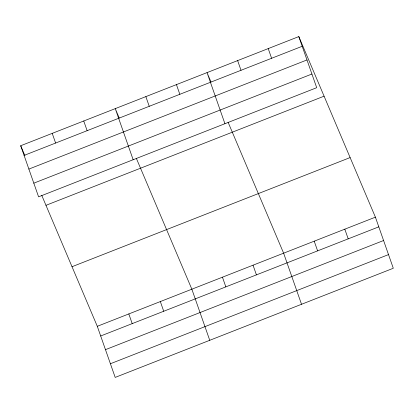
<?xml version="1.0" encoding="UTF-8"?>
<svg xmlns="http://www.w3.org/2000/svg" width="414" height="414" viewBox="0 0 414 414"><rect width="100%" height="100%" fill="white"/><g stroke="black" fill="none" stroke-linecap="round" stroke-linejoin="round"><path stroke-width="0.62" d="M298.81 36.592L316.705 87.696L38.595 196.836L20.7 145.733L298.81 36.592L375.405 217.164L393.3 268.267L115.19 377.408L97.295 326.304L41.762 195.387M24.09 155.416L302.199 46.28M28.876 169.083L306.986 59.947M33.808 183.169L311.918 74.028M45.975 205.318L324.084 96.183M72.02 266.714L350.125 157.574M97.295 326.304L375.405 217.164M100.685 335.987L378.794 226.851M105.472 349.659L383.581 240.518M110.403 363.74L388.513 254.6M211 81.956L207.031 72.61L224.931 123.714M228.098 122.265L283.626 253.182L301.527 304.285M119.222 117.969L115.258 108.623L133.153 159.726M136.32 158.283L191.853 289.195L209.748 340.303M20.7 145.733L24.912 155.664M344.81 229.17L348.205 238.857M268.215 48.598L271.61 58.281M314.221 241.176L317.61 250.858M237.626 60.604L241.015 70.287M253.037 265.188L256.426 274.87M176.442 84.611L179.831 94.299M222.442 277.189L225.837 286.876M145.847 96.617L149.242 106.305M160.332 301.563L163.727 311.25M83.737 120.992L87.131 130.679M128.816 313.936L132.206 323.619M52.221 133.36L55.611 143.047"/></g></svg>
